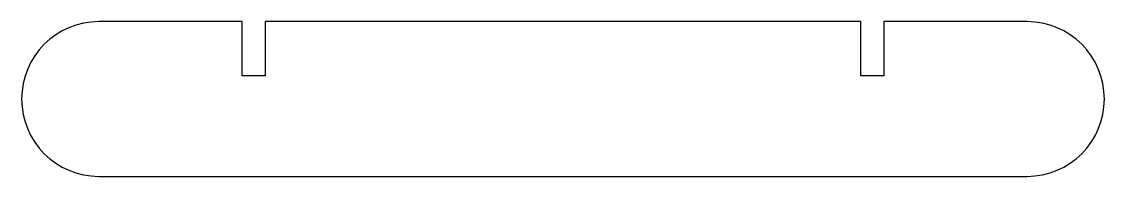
# Model space of a CAD drawing. Header units: millimetres. Extents: x -10 to 130, y 0 to 20.
import ezdxf

# ---------------------------------------------------------------- set-up
doc = ezdxf.new("R2010")
doc.units = ezdxf.units.MM

msp = doc.modelspace()

# ---------------------------------------------------------------- linework, layer by layer
msp.add_lwpolyline([(98.5, 13), (98.5, 20), (21.5, 20), (21.5, 13), (18.5, 13), (18.5, 20), (0, 20, 1), (0, 0), (120, 0, 1), (120, 20), (101.5, 20), (101.5, 13)], format="xyb", close=True)

doc.saveas('drawing.dxf')
